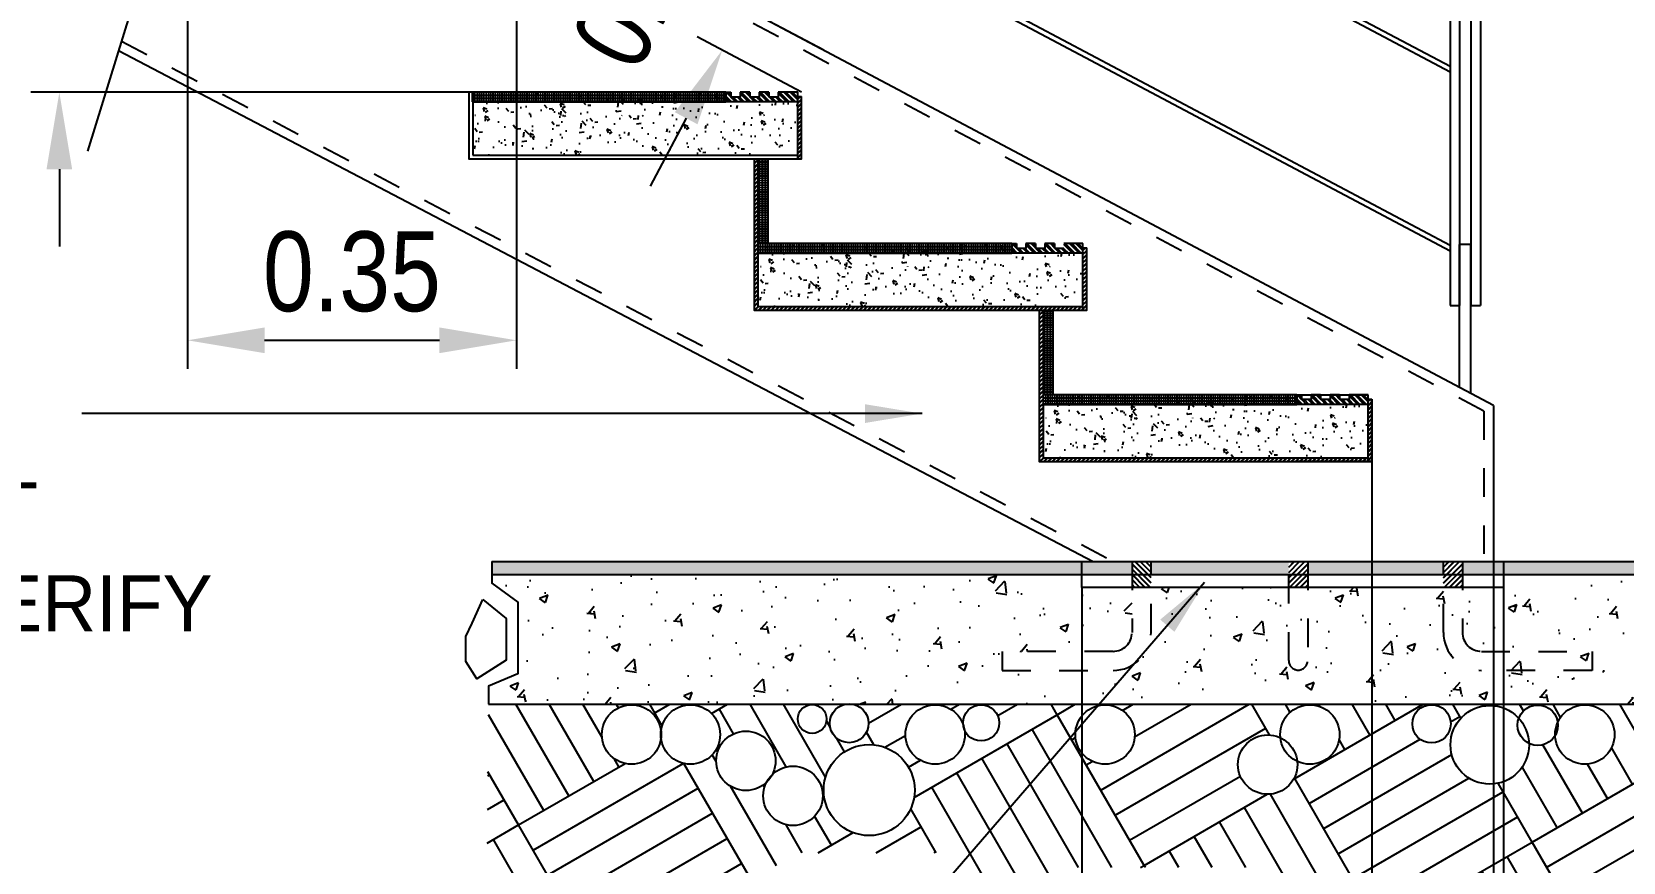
# Model space of a CAD drawing. Header units: millimetres. Extents: x 2148 to 2681, y 758 to 986.
# Drawn here: x 2586.38 to 2591.96, y 872.35 to 875.26 of the extents above; entities that cross this region are included whole.
import ezdxf

# ---------------------------------------------------------------- set-up
doc = ezdxf.new("R2010")
doc.units = ezdxf.units.MM
doc.linetypes.add('27-A-2008-DD$0$LVL 5$0$xa-fp_t1_l05-09$0$HIDDEN2', pattern=[0.1875, 0.125, -0.0625])
doc.linetypes.add('HIDDEN', pattern=[0.375, 0.25, -0.125])
for name, color, linetype in [('1', 2, 'Continuous'), ('4CO', 4, 'Continuous'), ('A-DETAILS', 1, 'Continuous'), ('A-Hatch', 253, 'Continuous'), ('A-Stairs', 1, 'Continuous'), ('A-Wall', 4, 'Continuous'), ('A_BEAM', 2, 'HIDDEN'), ('A_TILES', 8, 'Continuous')]:
    doc.layers.add(name, color=color, linetype=linetype)
doc.styles.add('ARIALNW', font='ARIALN.TTF')
doc.styles.add('MMTX$0$ESMX$0$X-OPTA1D', font='x-opta1d')
doc.dimstyles.new('DIM 100', dxfattribs={"dimtxt": 0.2, "dimasz": 0.2, "dimexe": 0.1, "dimexo": 0, "dimgap": 0.05, "dimtad": 1, "dimzin": 0, "dimdsep": 46, "dimtxsty": 'ARIALNW', "dimcen": 0.09, "dimclrd": 6, "dimclre": 6, "dimclrt": 13, "dimadec": 0, "dimazin": 0, "dimtfac": 1, "dimtofl": 0, "dimtmove": 2, "dimatfit": 3, "dimfxl": 1, "dimtolj": 1, "dimtzin": 0, "dimarcsym": 0})
doc.dimstyles.new('DIM 30', dxfattribs={"dimtxt": 0.32, "dimasz": 0.27, "dimexe": 0.1, "dimexo": 0, "dimgap": 0.08, "dimtad": 1, "dimlfac": 0.3, "dimrnd": 0.005, "dimzin": 1, "dimdsep": 46, "dimtxsty": 'ARIALNW', "dimcen": 0.09, "dimclrd": 6, "dimclre": 6, "dimclrt": 13, "dimadec": 0, "dimazin": 0, "dimtfac": 1, "dimtofl": 0, "dimtmove": 2, "dimatfit": 3, "dimfxl": 1, "dimtolj": 1, "dimtzin": 0, "dimarcsym": 0})
pattern_1 = [(130, (11245.44406, -2084.30246), (-0.1349516065, -0.01180673), [0.014111111, -0.155222222]), (185, (11245.44406, -2084.30246), (0.026105797, 0.141523439), [0.0112888889, -0.1241777777]), (79.549, (11245.43281, -2084.30344), (-0.1088462974, 0.129716065), [0.0119925926, -0.1319185184]), (133.8158, (11245.44406, -2084.26483), (-0.2007992893, -0.031142465), [0.0211666666, -0.232833333]), (83.3644, (11245.42733, -2084.26742), (-0.1758549883, 0.1832781894), [0.017988889, -0.1978777776]), (188.816, (11245.44406, -2084.26483), (-0.1758552634, 0.183277865), [0.0169333333, -0.1862666665]), (159, (11245.42525, -2084.27423), (-0.1123073183, -0.0757522359), [0.014111111, -0.155222222]), (214, (11245.42525, -2084.27423), (-0.0457792802, 0.1364355303), [0.0112888889, -0.1241777777]), (108.5486, (11245.41589, -2084.28055), (-0.1580862893, 0.0606835982), [0.0119925926, -0.1319185184]), (142.5, (11245.44406, -2084.302456), (-0.00228785426, 0.06263336207), [0, -0.1226725925, 0, -0.12605925913, 0, -0.124648148]), (172.5, (11245.44406, -2084.302456), (-0.04949604625, 0.0742078331), [0, -0.0718725925, 0, -0.11985037025, 0, -0.04750740736]), (212.5, (11245.486017, -2084.302456), (-0.1004374778, -0.00424351406), [0, -0.047037037, 0, -0.1467555554, 0, -0.19473333314]), (222.5, (11245.50483, -2084.30246), (-0.1097253194, 0.0188344378), [0, -0.0611481481, 0, -0.0974607406, 0, -0.13828888875])]
pattern_2 = [(45, (0.617959, 53.649626), (-0.007353910524, 0.007353910524), []), (45, (0.619292, 53.649626), (-0.007353910524, 0.007353910524), [])]
pattern_3 = [(45, (1.617959, 53.119323), (-0.007353910524, 0.007353910524), []), (45, (1.619292, 53.119323), (-0.007353910524, 0.007353910524), [])]

# ---------------------------------------------------------------- blocks, each defined once
blk = doc.blocks.new('*D2873')
at = {"layer": 'A-Wall', "color": 6, "lineweight": -2, "transparency": 16777216}
for p, q in [((2586.474, 875.8472), (2586.474, 876.1172)), ((2588.0599, 875.5772), (2586.374, 875.5772)), ((2588.0263, 875.0469), (2586.374, 875.0469)), ((2586.474, 874.7769), (2586.474, 874.5069))]:
    blk.add_line(p, q, dxfattribs=at)
at = {"layer": 'A-Wall', "color": 6, "transparency": 16777216}
for points in [[(2586.429, 875.8472), (2586.519, 875.8472), (2586.474, 875.5772)], [(2586.429, 874.7769), (2586.519, 874.7769), (2586.474, 875.0469)]]:
    blk.add_solid(points, dxfattribs=at)
at = {"layer": 'Defpoints', "color": 0, "transparency": 16777216}
for p in [(2588.0599, 875.5772, 0), (2586.474, 875.0469), (2588.0263, 875.0469, 0)]:
    blk.add_point(p, dxfattribs=at)
at = {"layer": 'A-Wall', "color": 13, "transparency": 16777216, "insert": (2586.1143, 875.312), "char_height": 0.27, "attachment_point": 5, "rotation": 90, "style": 'ARIALNW'}
blk.add_mtext('\\A1;VARIES', dxfattribs=at)
blk = doc.blocks.new('*D2874')
at = {"layer": 'A-Wall', "color": 6, "lineweight": -2, "transparency": 16777216}
for p, q in [((2586.9234, 875.5772), (2586.9234, 874.0776)), ((2588.0767, 875.5626), (2588.0767, 874.0776)), ((2587.1934, 874.1776), (2587.8067, 874.1776))]:
    blk.add_line(p, q, dxfattribs=at)
at = {"layer": 'A-Wall', "color": 6, "transparency": 16777216}
for points in [[(2587.1934, 874.2226), (2587.1934, 874.1326), (2586.9234, 874.1776)], [(2587.8067, 874.2226), (2587.8067, 874.1326), (2588.0767, 874.1776)]]:
    blk.add_solid(points, dxfattribs=at)
at = {"layer": 'Defpoints', "color": 0, "transparency": 16777216}
for p in [(2586.9234, 875.5772), (2588.0767, 875.5626, 0), (2588.0767, 874.1776)]:
    blk.add_point(p, dxfattribs=at)
at = {"layer": 'A-Wall', "color": 13, "transparency": 16777216, "insert": (2587.5, 874.4175), "char_height": 0.28, "attachment_point": 5, "style": 'ARIALNW'}
blk.add_mtext('\\A1;0.35', dxfattribs=at)
blk = doc.blocks.new('*D2875')
at = {"layer": 'A-Wall', "color": 6, "lineweight": -2, "transparency": 16777216}
for p, q in [((2591.0767, 873.9491), (2591.0767, 871.3018)), ((2591.5026, 873.9491), (2591.5026, 871.3018)), ((2590.8067, 871.4018), (2590.5367, 871.4018)), ((2591.7726, 871.4018), (2592.0426, 871.4018))]:
    blk.add_line(p, q, dxfattribs=at)
at = {"layer": 'A-Wall', "color": 6, "transparency": 16777216}
for points in [[(2590.8067, 871.4468), (2590.8067, 871.3568), (2591.0767, 871.4018)], [(2591.7726, 871.4468), (2591.7726, 871.3568), (2591.5026, 871.4018)]]:
    blk.add_solid(points, dxfattribs=at)
at = {"layer": 'Defpoints', "color": 0, "transparency": 16777216}
for p in [(2591.0767, 873.9491, 0), (2591.5026, 873.9491, 0), (2591.0767, 871.4018)]:
    blk.add_point(p, dxfattribs=at)
at = {"layer": 'A-Wall', "color": 13, "transparency": 16777216, "insert": (2591.2897, 871.7448), "char_height": 0.27, "attachment_point": 5, "style": 'ARIALNW'}
blk.add_mtext('\\A1;0.13', dxfattribs=at)
blk = doc.blocks.new('*D2876')
at = {"layer": 'A-Wall', "color": 6, "lineweight": -2, "transparency": 16777216}
for p, q in [((2590.0594, 873.3117), (2590.0594, 870.6503)), ((2591.5374, 873.3117), (2591.5374, 870.6503)), ((2591.2674, 870.7503), (2590.3294, 870.7503))]:
    blk.add_line(p, q, dxfattribs=at)
at = {"layer": 'A-Wall', "color": 6, "transparency": 16777216}
for points in [[(2590.3294, 870.7953), (2590.3294, 870.7053), (2590.0594, 870.7503)], [(2591.2674, 870.7953), (2591.2674, 870.7053), (2591.5374, 870.7503)]]:
    blk.add_solid(points, dxfattribs=at)
at = {"layer": 'Defpoints', "color": 0, "transparency": 16777216}
for p in [(2590.0594, 873.3117, 0), (2591.5374, 873.3117, 0), (2590.0594, 870.7503)]:
    blk.add_point(p, dxfattribs=at)
at = {"layer": 'A-Wall', "color": 13, "transparency": 16777216, "insert": (2590.7984, 870.9682), "char_height": 0.27, "attachment_point": 5, "style": 'ARIALNW'}
blk.add_mtext('\\A1;0.45', dxfattribs=at)
blk = doc.blocks.new('*D2877')
at = {"layer": 'A-Wall', "color": 6, "lineweight": -2, "transparency": 16777216}
for p, q in [((2589.003, 875.5802), (2589.1295, 875.8188)), ((2589.1548, 875.1941), (2588.7882, 875.3885)), ((2589.0767, 875.0469), (2588.7101, 875.2413)), ((2588.6719, 874.9559), (2588.5455, 874.7174))]:
    blk.add_line(p, q, dxfattribs=at)
at = {"layer": 'A-Wall', "color": 6, "transparency": 16777216}
for points in [[(2588.9633, 875.6013), (2589.0428, 875.5592), (2588.8765, 875.3417)], [(2588.6322, 874.977), (2588.7117, 874.9348), (2588.7984, 875.1945)]]:
    blk.add_solid(points, dxfattribs=at)
at = {"layer": 'Defpoints', "color": 0, "transparency": 16777216}
for p in [(2588.8765, 875.3417), (2589.1548, 875.1941, 0), (2589.0767, 875.0469, 0)]:
    blk.add_point(p, dxfattribs=at)
at = {"layer": 'A-Wall', "color": 13, "transparency": 16777216, "insert": (2588.5213, 875.4357), "char_height": 0.27, "attachment_point": 5, "rotation": 62.0629, "style": 'ARIALNW'}
blk.add_mtext('\\A1;0.05', dxfattribs=at)

msp = doc.modelspace()

# ---------------------------------------------------------------- hatches: boundary and pattern name
at = {"layer": 'A-Hatch'}
h = msp.add_hatch(dxfattribs=at)
h.set_pattern_fill('BRASS', color=256, scale=0.001667, style=0)
h.set_pattern_definition([(0, (-6074.781374, -2046.60866), (0, 0.010583333333), []), (0, (-6074.781374, -2046.603369), (0, 0.010583333333), [0.005291666667, -0.002645833333])])
h.paths.add_polyline_path([(2587.9215181, 875.0468859), (2587.9215181, 875.0135525), (2588.8115181, 875.0135525), (2588.8115181, 875.0468859)])
h = msp.add_hatch(dxfattribs=at)
h.set_pattern_fill('BRASS', color=256, scale=0.0017, angle=90, style=0)
h.set_pattern_definition([(90, (-0.382041, 54.179929), (-0.010795, 7e-19), []), (90, (-0.387439, 54.179929), (-0.010795, 7e-19), [0.0053975, -0.00269875])])
h.paths.add_polyline_path([(2588.9233822, 874.5165828), (2588.9580687, 874.5165828), (2588.9580687, 874.8135525), (2588.9233822, 874.8135525)])
h = msp.add_hatch(dxfattribs=at)
h.set_pattern_fill('BRASS', color=256, scale=0.001667, style=0)
h.set_pattern_definition([(0, (-6073.77951, -2047.138963), (0, 0.010583333333), []), (0, (-6073.77951, -2047.133672), (0, 0.010583333333), [0.005291666667, -0.002645833333])])
h.paths.add_polyline_path([(2588.9233822, 874.5165828), (2588.9233822, 874.4832495), (2589.8133822, 874.4832495), (2589.8133822, 874.5165828)])
h = msp.add_hatch(dxfattribs=at)
h.set_pattern_fill('BRASS', color=256, scale=0.0017, angle=90, style=0)
h.set_pattern_definition([(90, (0.617959, 53.649626), (-0.010795, 7e-19), []), (90, (0.612561, 53.649626), (-0.010795, 7e-19), [0.0053975, -0.00269875])])
h.paths.add_polyline_path([(2589.9233822, 873.9862798), (2589.9580687, 873.9862798), (2589.9580687, 874.2832495), (2589.9233822, 874.2832495)])
h = msp.add_hatch(dxfattribs=at)
h.set_pattern_fill('BRASS', color=256, scale=0.001667, style=0)
h.set_pattern_definition([(0, (-6072.77951, -2047.669266), (0, 0.010583333333), []), (0, (-6072.77951, -2047.663975), (0, 0.010583333333), [0.005291666667, -0.002645833333])])
h.paths.add_polyline_path([(2589.9233822, 873.9862798), (2589.9233822, 873.9529465), (2590.8133822, 873.9529465), (2590.8133822, 873.9862798)])
h = msp.add_hatch(dxfattribs=at)
h.set_pattern_fill('BRASS', color=256, scale=0.001667, style=0)
h.set_pattern_definition([(0, (-6.821327, -18.220308), (0, 0.010583333333), []), (0, (-6.821327, -18.215017), (0, 0.010583333333), [0.005291666667, -0.002645833333])])
h.paths.add_polyline_path([(2591.5437625, 873.4021563), (2591.5437625, 873.3571563), (2593.502943, 873.3571563), (2593.502943, 873.4021563)])
h.paths.add_polyline_path([(2591.3937618, 873.4021563), (2591.3937618, 873.3571563), (2591.5437625, 873.3571563), (2591.5437625, 873.4021563)])
h.paths.add_polyline_path([(2590.8512809, 873.4021563), (2590.8512809, 873.3571563), (2591.3270952, 873.3571563), (2591.3270952, 873.4021563)])
h.paths.add_polyline_path([(2590.3020454, 873.4021563), (2590.3020454, 873.3571563), (2590.7846142, 873.3571563), (2590.7846142, 873.4021563)])
h.paths.add_polyline_path([(2587.9900531, 873.4021563), (2587.9900531, 873.3571563), (2590.081407, 873.3571563), (2590.081407, 873.4021563)])
h.paths.add_polyline_path([(2590.081407, 873.4021563), (2590.081407, 873.3571563), (2590.2353787, 873.3571563), (2590.2353787, 873.4021563)])
h = msp.add_hatch(dxfattribs=at)
h.set_pattern_fill('JIS_LC_8', color=256, scale=0.001667, style=0)
h.set_pattern_definition([(135, (11255.625162, -2047.138963), (0.009192388155, 0.009192388155), []), (135, (11255.624495, -2047.138963), (0.009192388155, 0.009192388155), [])])
h.paths.add_polyline_path([(2590.2353787, 873.4021563), (2590.3020454, 873.4021563), (2590.3020454, 873.3116547), (2590.2353787, 873.3116547)])
h = msp.add_hatch(dxfattribs=at)
h.set_pattern_fill('JIS_LC_8', color=256, scale=0.001667, style=0)
h.set_pattern_definition([(45, (-6074.538502, -2047.138963), (-0.009192388155, 0.009192388155), []), (45, (-6074.537836, -2047.138963), (-0.009192388155, 0.009192388155), [])])
h.paths.add_polyline_path([(2590.8512809, 873.4021563), (2590.7846142, 873.4021563), (2590.7846142, 873.3116547), (2590.8512809, 873.3116547)])
h = msp.add_hatch(dxfattribs=at)
h.set_pattern_fill('JIS_LC_8', color=256, scale=0.001667, style=0)
h.set_pattern_definition([(45, (-6073.996021, -2047.138963), (-0.009192388155, 0.009192388155), []), (45, (-6073.995355, -2047.138963), (-0.009192388155, 0.009192388155), [])])
h.paths.add_polyline_path([(2591.3937618, 873.4021563), (2591.3270952, 873.4021563), (2591.3270952, 873.3116547), (2591.3937618, 873.3116547)])
h = msp.add_hatch(dxfattribs=at)
h.set_pattern_fill('AR-PARQ1', color=256, scale=0.002, angle=30, style=0)
h.set_pattern_definition([(120, (-6.8213, -18.2203), (-0.83272909, 0.22312909), [0.6096, -0.6096]), (120, (-6.73334, -18.1695), (-0.83272909, 0.22312909), [0.6096, -0.6096]), (120, (-6.64535, -18.1187), (-0.83272909, 0.22312909), [0.6096, -0.6096]), (120, (-6.55736, -18.0679), (-0.83272909, 0.22312909), [0.6096, -0.6096]), (120, (-6.4694, -18.0171), (-0.83272909, 0.22312909), [0.6096, -0.6096]), (120, (-6.3814, -17.9663), (-0.83272909, 0.22312909), [0.6096, -0.6096]), (120, (-6.2934, -17.9155), (-0.83272909, 0.22312909), [0.6096, -0.6096]), (30, (-7.1261, -17.6924), (0.83272909, -0.22312909), [0.6096, -0.6096]), (30, (-7.1769, -17.6044), (0.83272909, -0.22312909), [0.6096, -0.6096]), (30, (-7.2277, -17.5164), (0.83272909, -0.22312909), [0.6096, -0.6096]), (30, (-7.2785, -17.4284), (0.83272909, -0.22312909), [0.6096, -0.6096]), (30, (-7.3293, -17.3404), (0.83272909, -0.22312909), [0.6096, -0.6096]), (30, (-7.3801, -17.25244), (0.83272909, -0.22312909), [0.6096, -0.6096]), (30, (-7.4309, -17.16445), (0.83272909, -0.22312909), [0.6096, -0.6096])])
edge = h.paths.add_edge_path()
edge.add_arc((2591.658128, 872.8286467), 0.0708405, 329.4975352, 368.1784709)
edge.add_arc((2591.8232169, 872.796072), 0.1041072, -178.1382635, 155.8142696, ccw=False)
edge = h.paths.add_edge_path()
edge.add_arc((2591.658128, 872.8286467), 0.0708405, 244.3103211, 329.4975352)
edge.add_arc((2591.8232169, 872.796072), 0.1041072, 155.8142696, 181.8617365, ccw=False)
edge.add_arc((2591.658128, 872.8286467), 0.0708405, 8.1784709, 160.072664)
edge.add_arc((2591.4897483, 872.7599614), 0.1377558, 2.0163906, 42.3665946, ccw=False)
edge = h.paths.add_edge_path()
edge.add_arc((2591.658128, 872.8286467), 0.0708405, 160.072664, 244.3103211)
edge.add_arc((2591.4897483, 872.7599614), 0.1377558, -317.6334054, 2.0163906, ccw=False)
edge = h.paths.add_edge_path()
edge.add_arc((2591.2855639, 872.8335031), 0.0671283, 0, 360)
edge = h.paths.add_edge_path()
edge.add_arc((2590.7110039, 872.6906762), 0.1041072, 64.6955725, 366.2189568)
edge.add_arc((2590.8589967, 872.796072), 0.1041072, 186.2189568, 244.6955725, ccw=False)
edge = h.paths.add_edge_path()
edge.add_arc((2590.1407964, 872.796072), 0.1041072, 0, 360)
edge = h.paths.add_edge_path()
edge.add_arc((2589.7061236, 872.83681), 0.0634552, 203.8906799, 544.5027916)
edge.add_arc((2589.5450901, 872.796072), 0.1041072, 8.3058793, 20.0875923, ccw=False)
edge = h.paths.add_edge_path()
edge.add_arc((2589.5450901, 872.796072), 0.1041072, 20.0875923, 368.3058793)
edge.add_arc((2589.7061236, 872.83681), 0.0634552, 184.5027916, 203.8906799, ccw=False)
edge = h.paths.add_edge_path()
edge.add_arc((2589.1137381, 872.8505496), 0.0505168, 0, 360)
edge = h.paths.add_edge_path()
edge.add_arc((2589.3137047, 872.601467), 0.1595911, 0, 360)
edge = h.paths.add_edge_path()
edge.add_arc((2588.8813998, 872.7037869), 0.1041072, 314.6578337, 332.1347426)
edge.add_arc((2589.0466096, 872.5810747), 0.1041072, -207.8652574, 134.6578337, ccw=False)
edge = h.paths.add_edge_path()
edge.add_arc((2588.8813998, 872.7037869), 0.1041072, 332.1347426, 674.6578337)
edge.add_arc((2589.0466096, 872.5810747), 0.1041072, 134.6578337, 152.1347426, ccw=False)
edge = h.paths.add_edge_path()
edge.add_arc((2588.480427, 872.796072), 0.1041072, 352.7763183, 367.2236817)
edge.add_arc((2588.6869886, 872.796072), 0.1041072, -172.7763183, 172.7763183, ccw=False)
edge = h.paths.add_edge_path()
edge.add_arc((2588.480427, 872.796072), 0.1041072, 7.2236817, 352.7763183)
edge.add_arc((2588.6869886, 872.796072), 0.1041072, 172.7763183, 187.2236817, ccw=False)
edge = h.paths.add_edge_path()
edge.add_arc((2592.312676, 872.6882867), 0.1041072, 0, 360)
edge = h.paths.add_edge_path()
edge.add_arc((2592.1826264, 872.8226308), 0.0782144, 0, 360)
edge = h.paths.add_edge_path()
edge.add_arc((2592.7232785, 872.7624136), 0.1329537, 162.4752847, 180.9229343)
edge.add_arc((2592.4925838, 872.796072), 0.1041072, 3.5114053, 339.8868138, ccw=False)
edge = h.paths.add_edge_path()
edge.add_arc((2592.4925838, 872.796072), 0.1041072, 339.8868138, 363.5114053)
edge.add_arc((2592.7232785, 872.7624136), 0.1329537, -179.0770657, 162.4752847, ccw=False)
edge = h.paths.add_edge_path()
edge.add_arc((2593.113065, 872.830689), 0.0714673, 209.3137539, 214.9161959)
edge.add_arc((2592.9644784, 872.7374266), 0.1041072, -325.9624532, 30.192403, ccw=False)
edge = h.paths.add_edge_path()
edge.add_arc((2592.9644784, 872.7374266), 0.1041072, 30.192403, 34.0375468)
edge.add_arc((2593.113065, 872.830689), 0.0714673, 90, 209.3137539, ccw=False)
edge.add_arc((2593.113065, 872.830689), 0.0714673, -145.0838041, 90, ccw=False)
edge = h.paths.add_edge_path()
edge.add_arc((2593.2611706, 872.7825288), 0.0805161, 0, 360)
edge = h.paths.add_edge_path()
edge.add_arc((2590.8589967, 872.796072), 0.1041072, 244.6955725, 546.2189568)
edge.add_arc((2590.7110039, 872.6906762), 0.1041072, 6.2189568, 64.6955725, ccw=False)
edge = h.paths.add_edge_path()
edge.add_line((2592.9523086, 872.2805359), (2593.1664459, 872.0609797))
edge.add_line((2593.1664459, 872.0609797), (2593.5138725, 872.2466062))
edge.add_line((2593.5138725, 872.2466062), (2593.5138725, 872.9021563))
edge.add_line((2593.5138725, 872.9021563), (2589.255769, 872.9021563))
edge.add_arc((2589.2434596, 872.8352933), 0.0679866, -259.5687058, 79.5687058, ccw=False)
edge.add_line((2589.2311502, 872.9021563), (2587.9791237, 872.9021563))
edge.add_line((2587.9791237, 872.9021563), (2587.9730882, 872.2466062))
edge.add_line((2587.9730882, 872.2466062), (2587.1866202, 871.8264042))
edge.add_line((2587.1866202, 871.8264042), (2587.8236544, 871.6624278))
edge.add_line((2587.8236544, 871.6624278), (2588.6841275, 871.7776738))
edge.add_line((2588.6841275, 871.7776738), (2588.6841275, 872.0131825))
edge.add_line((2588.6841275, 872.0131825), (2589.0324981, 872.3818048))
edge.add_line((2589.0324981, 872.3818048), (2589.6370232, 872.3818048))
edge.add_line((2589.6370232, 872.3818048), (2589.8726856, 872.1155776))
edge.add_line((2589.8726856, 872.1155776), (2590.027214, 872.0834051))
edge.add_line((2590.027214, 872.0834051), (2590.027214, 872.3299199))
edge.add_line((2590.027214, 872.3299199), (2590.7358885, 872.3299199))
edge.add_line((2590.7358885, 872.3299199), (2590.7358885, 871.9966389))
edge.add_line((2590.7358885, 871.9966389), (2590.4439639, 871.9966389))
edge.add_line((2590.4439639, 871.9966389), (2590.6104112, 871.961985))
edge.add_line((2590.6104112, 871.961985), (2590.8870585, 871.961985))
edge.add_line((2590.8870585, 871.961985), (2591.1676733, 871.821769))
edge.add_line((2591.1676733, 871.821769), (2591.5004878, 871.9775408))
edge.add_line((2591.5004878, 871.9775408), (2591.9727608, 871.9775408))
edge.add_line((2591.9727608, 871.9775408), (2592.2876187, 872.0416344))
edge.add_line((2592.2876187, 872.0416344), (2592.5908063, 872.1931319))
edge.add_line((2592.5908063, 872.1931319), (2592.9523086, 872.2805359))
at = {"layer": 'A-Stairs'}
h = msp.add_hatch(dxfattribs=at)
h.set_pattern_fill('AR-CONC', color=256, scale=0.000740741, style=0)
h.set_pattern_definition([(130, (11243.4422, -2083.24185), (-0.1349516065, -0.01180673), [0.014111111, -0.155222222]), (185, (11243.4422, -2083.24185), (0.026105797, 0.141523439), [0.0112888889, -0.1241777777]), (79.549, (11243.43095, -2083.24283), (-0.1088462974, 0.129716065), [0.0119925926, -0.1319185184]), (133.8158, (11243.4422, -2083.20422), (-0.2007992893, -0.031142465), [0.0211666666, -0.232833333]), (83.3644, (11243.42546, -2083.20682), (-0.1758549883, 0.1832781894), [0.017988889, -0.1978777776]), (188.816, (11243.4422, -2083.20422), (-0.1758552634, 0.183277865), [0.0169333333, -0.1862666665]), (159, (11243.42338, -2083.21363), (-0.1123073183, -0.0757522359), [0.014111111, -0.155222222]), (214, (11243.42338, -2083.21363), (-0.0457792802, 0.1364355303), [0.0112888889, -0.1241777777]), (108.5486, (11243.41402, -2083.21994), (-0.1580862893, 0.0606835982), [0.0119925926, -0.1319185184]), (142.5, (11243.442196, -2083.24185), (-0.00228785426, 0.06263336207), [0, -0.1226725925, 0, -0.12605925913, 0, -0.124648148]), (172.5, (11243.442196, -2083.24185), (-0.04949604625, 0.0742078331), [0, -0.0718725925, 0, -0.11985037025, 0, -0.04750740736]), (212.5, (11243.484153, -2083.24185), (-0.1004374778, -0.00424351406), [0, -0.047037037, 0, -0.1467555554, 0, -0.19473333314]), (222.5, (11243.50297, -2083.24185), (-0.1097253194, 0.0188344378), [0, -0.0611481481, 0, -0.0974607406, 0, -0.13828888875])])
h.paths.add_polyline_path([(2587.9215181, 874.9653594), (2587.9215181, 875.0468859), (2588.8115181, 875.0468859), (2588.8115181, 875.0135525), (2589.0615181, 875.0135525), (2589.0615181, 874.9653594)])
h = msp.add_hatch(dxfattribs=at)
h.set_pattern_fill('ANSI32', color=256, scale=0.001667, style=0)
h.set_pattern_definition([(135, (11243.442196, -2083.24185), (0.01122532015, 0.01122532015), []), (135, (11243.434713, -2083.24185), (0.01122532015, 0.01122532015), [])])
h.paths.add_polyline_path([(2588.8115181, 875.0468859), (2588.8281848, 875.0468859), (2588.8281848, 875.0302192), (2588.8615181, 875.0302192), (2588.8615181, 875.0468859), (2588.8948515, 875.0468859), (2588.8948515, 875.0302192), (2588.9281848, 875.0302192), (2588.9281848, 875.0468859), (2588.9615181, 875.0468859), (2588.9615181, 875.0302192), (2588.9948515, 875.0302192), (2588.9948515, 875.0468859), (2589.0615181, 875.0468859), (2589.0615181, 875.0135525), (2588.8115181, 875.0135525)])
h = msp.add_hatch(dxfattribs=at)
h.set_pattern_fill('JIS_LC_8A', color=256, scale=0.001333, style=0)
h.set_pattern_definition([(45, (-0.382041, 54.179929), (-0.007353910524, 0.007353910524), []), (45, (-0.380708, 54.179929), (-0.007353910524, 0.007353910524), [])])
h.paths.add_polyline_path([(2589.0767155, 875.0322831), (2589.0633822, 875.0322831), (2589.0633822, 874.8135525), (2589.0767155, 874.8135525)])
h = msp.add_hatch(dxfattribs=at)
h.set_pattern_fill('AR-CONC', color=256, scale=0.000740741, style=0)
h.set_pattern_definition([(130, (11244.4422, -2083.77215), (-0.1349516065, -0.01180673), [0.014111111, -0.155222222]), (185, (11244.4422, -2083.77215), (0.026105797, 0.141523439), [0.0112888889, -0.1241777777]), (79.549, (11244.43095, -2083.77314), (-0.1088462974, 0.129716065), [0.0119925926, -0.1319185184]), (133.8158, (11244.4422, -2083.73452), (-0.2007992893, -0.031142465), [0.0211666666, -0.232833333]), (83.3644, (11244.42546, -2083.73712), (-0.1758549883, 0.1832781894), [0.017988889, -0.1978777776]), (188.816, (11244.4422, -2083.73452), (-0.1758552634, 0.183277865), [0.0169333333, -0.1862666665]), (159, (11244.42338, -2083.74393), (-0.1123073183, -0.0757522359), [0.014111111, -0.155222222]), (214, (11244.42338, -2083.74393), (-0.0457792802, 0.1364355303), [0.0112888889, -0.1241777777]), (108.5486, (11244.41402, -2083.75024), (-0.1580862893, 0.0606835982), [0.0119925926, -0.1319185184]), (142.5, (11244.442196, -2083.772153), (-0.00228785426, 0.06263336207), [0, -0.1226725925, 0, -0.12605925913, 0, -0.124648148]), (172.5, (11244.442196, -2083.77215), (-0.04949604625, 0.0742078331), [0, -0.0718725925, 0, -0.11985037025, 0, -0.04750740736]), (212.5, (11244.484153, -2083.772153), (-0.1004374778, -0.00424351406), [0, -0.047037037, 0, -0.1467555554, 0, -0.19473333314]), (222.5, (11244.50297, -2083.77215), (-0.1097253194, 0.0188344378), [0, -0.0611481481, 0, -0.0974607406, 0, -0.13828888875])])
h.paths.add_polyline_path([(2587.9215181, 874.9653594), (2589.0615181, 874.9653594), (2589.0615181, 874.8268859), (2587.9215181, 874.8268859)])
h = msp.add_hatch(dxfattribs=at)
h.set_pattern_fill('JIS_LC_8A', color=256, scale=0.001333, style=0)
h.set_pattern_definition(pattern_2)
h.paths.add_polyline_path([(2588.9233822, 874.2965828), (2588.9233822, 874.8135525), (2588.9100488, 874.8135525), (2588.9100488, 874.2832495), (2590.0633822, 874.2832495), (2590.0633822, 874.2965828)])
h = msp.add_hatch(dxfattribs=at)
h.set_pattern_fill('AR-CONC', color=256, scale=0.000740741, style=0)
h.set_pattern_definition([(130, (11244.44406, -2083.77215), (-0.1349516065, -0.01180673), [0.014111111, -0.155222222]), (185, (11244.44406, -2083.77215), (0.026105797, 0.141523439), [0.0112888889, -0.1241777777]), (79.549, (11244.43281, -2083.77314), (-0.1088462974, 0.129716065), [0.0119925926, -0.1319185184]), (133.8158, (11244.44406, -2083.73452), (-0.2007992893, -0.031142465), [0.0211666666, -0.232833333]), (83.3644, (11244.42733, -2083.73712), (-0.1758549883, 0.1832781894), [0.017988889, -0.1978777776]), (188.816, (11244.44406, -2083.73452), (-0.1758552634, 0.183277865), [0.0169333333, -0.1862666665]), (159, (11244.42525, -2083.74393), (-0.1123073183, -0.0757522359), [0.014111111, -0.155222222]), (214, (11244.42525, -2083.74393), (-0.0457792802, 0.1364355303), [0.0112888889, -0.1241777777]), (108.5486, (11244.41589, -2083.75024), (-0.1580862893, 0.0606835982), [0.0119925926, -0.1319185184]), (142.5, (11244.44406, -2083.772153), (-0.00228785426, 0.06263336207), [0, -0.1226725925, 0, -0.12605925913, 0, -0.124648148]), (172.5, (11244.44406, -2083.77215), (-0.04949604625, 0.0742078331), [0, -0.0718725925, 0, -0.11985037025, 0, -0.04750740736]), (212.5, (11244.486017, -2083.772153), (-0.1004374778, -0.00424351406), [0, -0.047037037, 0, -0.1467555554, 0, -0.19473333314]), (222.5, (11244.50483, -2083.77215), (-0.1097253194, 0.0188344378), [0, -0.0611481481, 0, -0.0974607406, 0, -0.13828888875])])
h.paths.add_polyline_path([(2588.9233822, 874.4350564), (2588.9233822, 874.5165828), (2589.8133822, 874.5165828), (2589.8133822, 874.4832495), (2590.0633822, 874.4832495), (2590.0633822, 874.4350564)])
h = msp.add_hatch(dxfattribs=at)
h.set_pattern_fill('ANSI32', color=256, scale=0.001667, style=0)
h.set_pattern_definition([(135, (11244.44406, -2083.772153), (0.01122532015, 0.01122532015), []), (135, (11244.436577, -2083.772153), (0.01122532015, 0.01122532015), [])])
h.paths.add_polyline_path([(2589.8133822, 874.5165828), (2589.8300488, 874.5165828), (2589.8300488, 874.4999162), (2589.8633822, 874.4999162), (2589.8633822, 874.5165828), (2589.8967155, 874.5165828), (2589.8967155, 874.4999162), (2589.9300488, 874.4999162), (2589.9300488, 874.5165828), (2589.9633822, 874.5165828), (2589.9633822, 874.4999162), (2589.9967155, 874.4999162), (2589.9967155, 874.5165828), (2590.0633822, 874.5165828), (2590.0633822, 874.4832495), (2589.8133822, 874.4832495)])
h = msp.add_hatch(dxfattribs=at)
h.set_pattern_fill('JIS_LC_8A', color=256, scale=0.001333, style=0)
h.set_pattern_definition(pattern_2)
h.paths.add_polyline_path([(2590.0767155, 874.5019801), (2590.0633822, 874.5019801), (2590.0633822, 874.2832495), (2590.0767155, 874.2832495)])
h = msp.add_hatch(dxfattribs=at)
h.set_pattern_fill('AR-CONC', color=256, scale=0.000740741, style=0)
h.set_pattern_definition(pattern_1)
h.paths.add_polyline_path([(2588.9233822, 874.4350564), (2590.0633822, 874.4350564), (2590.0633822, 874.2965828), (2588.9233822, 874.2965828)])
h = msp.add_hatch(dxfattribs=at)
h.set_pattern_fill('JIS_LC_8A', color=256, scale=0.001333, style=0)
h.set_pattern_definition(pattern_3)
h.paths.add_polyline_path([(2589.9233822, 873.7662798), (2589.9233822, 874.2832495), (2589.9100488, 874.2832495), (2589.9100488, 873.7529465), (2591.0633822, 873.7529465), (2591.0633822, 873.7662798)])
h = msp.add_hatch(dxfattribs=at)
h.set_pattern_fill('AR-CONC', color=256, scale=0.000740741, style=0)
h.set_pattern_definition(pattern_1)
h.paths.add_polyline_path([(2589.9233822, 873.9047533), (2589.9233822, 873.9862798), (2590.8133822, 873.9862798), (2590.8133822, 873.9529465), (2591.0633822, 873.9529465), (2591.0633822, 873.9047533)])
h = msp.add_hatch(dxfattribs=at)
h.set_pattern_fill('ANSI32', color=256, scale=0.001667, style=0)
h.set_pattern_definition([(135, (11245.44406, -2084.302456), (0.01122532015, 0.01122532015), []), (135, (11245.436577, -2084.302456), (0.01122532015, 0.01122532015), [])])
h.paths.add_polyline_path([(2590.8133822, 873.9862798), (2590.8300488, 873.9862798), (2590.8300488, 873.9696131), (2590.8633822, 873.9696131), (2590.8633822, 873.9862798), (2590.8967155, 873.9862798), (2590.8967155, 873.9696131), (2590.9300488, 873.9696131), (2590.9300488, 873.9862798), (2590.9633822, 873.9862798), (2590.9633822, 873.9696131), (2590.9967155, 873.9696131), (2590.9967155, 873.9862798), (2591.0633822, 873.9862798), (2591.0633822, 873.9529465), (2590.8133822, 873.9529465)])
h = msp.add_hatch(dxfattribs=at)
h.set_pattern_fill('JIS_LC_8A', color=256, scale=0.001333, style=0)
h.set_pattern_definition(pattern_3)
h.paths.add_polyline_path([(2591.0767155, 873.9716771), (2591.0633822, 873.9716771), (2591.0633822, 873.7529465), (2591.0767155, 873.7529465)])
h = msp.add_hatch(dxfattribs=at)
h.set_pattern_fill('AR-CONC', color=256, scale=0.000740741, style=0)
h.set_pattern_definition([(130, (11246.44592, -2084.83276), (-0.1349516065, -0.01180673), [0.014111111, -0.155222222]), (185, (11246.44592, -2084.83276), (0.026105797, 0.141523439), [0.0112888889, -0.1241777777]), (79.549, (11246.43468, -2084.83374), (-0.1088462974, 0.129716065), [0.0119925926, -0.1319185184]), (133.8158, (11246.44592, -2084.79513), (-0.2007992893, -0.031142465), [0.0211666666, -0.232833333]), (83.3644, (11246.4292, -2084.79772), (-0.1758549883, 0.1832781894), [0.017988889, -0.1978777776]), (188.816, (11246.44592, -2084.79513), (-0.1758552634, 0.183277865), [0.0169333333, -0.1862666665]), (159, (11246.42711, -2084.80454), (-0.1123073183, -0.0757522359), [0.014111111, -0.155222222]), (214, (11246.42711, -2084.80454), (-0.0457792802, 0.1364355303), [0.0112888889, -0.1241777777]), (108.5486, (11246.41775, -2084.81085), (-0.1580862893, 0.0606835982), [0.0119925926, -0.1319185184]), (142.5, (11246.445924, -2084.83276), (-0.00228785426, 0.06263336207), [0, -0.1226725925, 0, -0.12605925913, 0, -0.124648148]), (172.5, (11246.445924, -2084.83276), (-0.04949604625, 0.0742078331), [0, -0.0718725925, 0, -0.11985037025, 0, -0.04750740736]), (212.5, (11246.48788, -2084.83276), (-0.1004374778, -0.00424351406), [0, -0.047037037, 0, -0.1467555554, 0, -0.19473333314]), (222.5, (11246.5067, -2084.83276), (-0.1097253194, 0.0188344378), [0, -0.0611481481, 0, -0.0974607406, 0, -0.13828888875])])
h.paths.add_polyline_path([(2589.9252462, 873.9047533), (2591.0652462, 873.9047533), (2591.0652462, 873.7662798), (2589.9252462, 873.7662798)])
h = msp.add_hatch(dxfattribs=at)
h.set_pattern_fill('AR-CONC', color=256, scale=0.001667, style=0)
h.set_pattern_definition([(50, (-0.80014, -25.9072), (0.303641115, -0.026565143), [0.03175, -0.34925]), (355, (-0.80014, -25.9072), (-0.058738043, 0.318427738), [0.0254, -0.2794]), (100.451, (-0.77484, -25.9094), (0.24490417, 0.291861146), [0.026983333, -0.296816667]), (46.1842, (-0.80014, -25.82252), (0.4517984, -0.070070547), [0.047625, -0.523875]), (96.6356, (-0.7625, -25.82836), (0.395673724, 0.41237593), [0.040475, -0.445225]), (351.184, (-0.80014, -25.8225), (0.39567434, 0.4123752), [0.0381, -0.4191]), (21, (-0.7578, -25.8437), (0.252691466, -0.17044253), [0.03175, -0.34925]), (326, (-0.7578, -25.8437), (0.10300338, 0.306979944), [0.0254, -0.2794]), (71.4514, (-0.73675, -25.8579), (0.35569415, 0.136538096), [0.026983333, -0.296816667]), (37.5, (-0.80014, -25.90719), (0.005147672, 0.140925065), [0, -0.276013333, 0, -0.283633333, 0, -0.280458333]), (7.5, (-0.80014, -25.90719), (0.111366104, 0.166967625), [0, -0.161713333, 0, -0.269663333, 0, -0.106891667]), (327.5, (-0.89455, -25.90719), (0.2259843253, -0.0095479067), [0, -0.105833333, 0, -0.3302, 0, -0.43815]), (317.5, (-0.93688, -25.90719), (0.246881969, 0.042377485), [0, -0.137583333, 0, -0.219286667, 0, -0.31115])])
h.paths.add_polyline_path([(2593.5138725, 872.9021563), (2593.5138725, 872.9654155), (2593.4118282, 873.0091184), (2593.4118282, 873.2604115), (2593.502943, 873.3259686), (2593.502943, 873.3571563), (2591.5373926, 873.3571563), (2591.5373926, 873.3116547), (2591.3937618, 873.3116547), (2591.3937618, 873.1541522, 0.414213562), (2591.4604285, 873.0874856, -0.414213562), (2591.3937618, 873.1541522), (2591.3937618, 873.3116547), (2591.3270952, 873.3116547), (2591.3270952, 873.1541522, 0.414213562), (2591.4604285, 873.0208189, -0.414213562), (2591.3270952, 873.1541522), (2591.3270952, 873.3116547), (2590.3020454, 873.3116547), (2590.3020454, 873.1541522, -0.414213562), (2590.168712, 873.0208189), (2589.7803146, 873.0208189), (2589.7803146, 873.0874856), (2590.168712, 873.0874856, 0.414213562), (2590.2353787, 873.1541522), (2590.2353787, 873.3116547), (2590.0593868, 873.3116547), (2590.0593868, 873.3571563), (2587.9900531, 873.3571563), (2587.9900531, 873.3259686), (2588.0811679, 873.2604115), (2588.0811679, 873.0091184), (2587.9791237, 872.9654155), (2587.9791237, 872.9021563), (2589.2311502, 872.9021563, -0.091282491), (2589.255769, 872.9021563)])

# ---------------------------------------------------------------- linework, layer by layer
at = {"ltscale": 0.5}
for p, q in [((2591.350563, 875.1367649, 0), (2587.4590937, 877.2004229, 0)), ((2591.350563, 875.1178997, 0), (2587.4590937, 877.1815577, 0)), ((2591.350563, 874.5098313, 0), (2587.4590937, 876.5734892, 0)), ((2591.350563, 874.490313, 0), (2587.4590937, 876.553971, 0)), ((2591.350563, 876.5123921, -0.0000001), (2591.350563, 874.299395, -0.0000001)), ((2591.3838963, 876.4823921, -0.0000001), (2591.3838963, 874.299395, -0.0000001)), ((2591.4238963, 876.4823921, -0.0000001), (2591.4238963, 874.299395, -0.0000001)), ((2591.4572296, 876.5123921, -0.0000001), (2591.4572296, 874.299395, -0.0000001)), ((2591.4572296, 876.5123921, -0.0000001), (2591.4572296, 874.299395, -0.0000001)), ((2591.350563, 874.299395, -0.0000001), (2591.3838963, 874.299395, -0.0000001)), ((2591.4238963, 874.299395, -0.0000001), (2591.4572296, 874.299395, -0.0000001))]:
    msp.add_line(p, q, dxfattribs=at)
at = {"ltscale": 0.05}
for p, q in [((2587.9233822, 875.0468859), (2587.9233822, 874.8268859)), ((2587.9233822, 875.0468859), (2587.9233822, 874.8268859)), ((2588.8115181, 875.0468859, 0), (2588.8115181, 875.0135525, 0)), ((2588.8115181, 875.0468859, 0), (2588.8281848, 875.0468859, 0)), ((2589.0615181, 875.0135525, 0), (2588.8115181, 875.0135525, 0)), ((2588.8281848, 875.0468859, 0), (2588.8281848, 875.0302192, 0)), ((2588.8615181, 875.0302192, 0), (2588.8281848, 875.0302192, 0)), ((2588.8948515, 875.0468859, 0), (2588.8615181, 875.0468859, 0)), ((2588.8615181, 875.0468859, 0), (2588.8615181, 875.0302192, 0)), ((2588.8948515, 875.0468859, 0), (2588.8948515, 875.0302192, 0)), ((2588.9281848, 875.0302192, 0), (2588.8948515, 875.0302192, 0)), ((2588.9615181, 875.0468859, 0), (2588.9281848, 875.0468859, 0)), ((2588.9281848, 875.0468859, 0), (2588.9281848, 875.0302192, 0)), ((2588.9615181, 875.0468859, 0), (2588.9615181, 875.0302192, 0)), ((2588.9948515, 875.0302192, 0), (2588.9615181, 875.0302192, 0)), ((2589.0633822, 875.0468859, 0), (2588.9948515, 875.0468859, 0)), ((2588.9948515, 875.0468859, 0), (2588.9948515, 875.0302192, 0)), ((2589.0633822, 875.0468859, 0), (2588.9967155, 875.0468859, 0)), ((2589.0633822, 874.8135525), (2589.0633822, 875.0468859)), ((2589.0633822, 875.0322831), (2589.0767155, 875.0322831)), ((2587.9233822, 874.8268859), (2589.0633822, 874.8268859)), ((2588.9233822, 874.8135525, 0), (2588.9233822, 874.2965828, 0)), ((2588.9233822, 874.5165828, 0), (2588.9233822, 874.2965828, 0)), ((2589.8133822, 874.5165828, 0), (2589.8133822, 874.4832495, 0)), ((2589.8133822, 874.5165828, 0), (2589.8300488, 874.5165828, 0)), ((2589.8300488, 874.5165828, 0), (2589.8300488, 874.4999162, 0)), ((2589.8967155, 874.5165828, 0), (2589.8633822, 874.5165828, 0)), ((2589.8633822, 874.5165828, 0), (2589.8633822, 874.4999162, 0)), ((2589.8967155, 874.5165828, 0), (2589.8967155, 874.4999162, 0)), ((2589.9633822, 874.5165828, 0), (2589.9300488, 874.5165828, 0)), ((2589.9300488, 874.5165828, 0), (2589.9300488, 874.4999162, 0)), ((2589.9633822, 874.5165828, 0), (2589.9633822, 874.4999162, 0)), ((2590.0633822, 874.5165828, 0), (2589.9967155, 874.5165828, 0)), ((2590.0633822, 874.2832495, 0), (2590.0633822, 874.5165828, 0)), ((2590.0633822, 874.4832495, 0), (2589.8133822, 874.4832495, 0)), ((2589.8633822, 874.4999162, 0), (2589.8300488, 874.4999162, 0)), ((2589.9300488, 874.4999162, 0), (2589.8967155, 874.4999162, 0)), ((2589.9967155, 874.4999162, 0), (2589.9633822, 874.4999162, 0)), ((2590.0633822, 874.5019801, 0), (2590.0767155, 874.5019801, 0)), ((2588.9233822, 874.2965828, 0), (2590.0633822, 874.2965828, 0)), ((2589.9233822, 874.2832495), (2589.9233822, 873.7662798)), ((2589.9233822, 873.9862798), (2589.9233822, 873.7662798)), ((2590.8133822, 873.9862798, -0.0000001), (2590.8300488, 873.9862798, -0.0000001)), ((2590.8133822, 873.9862798), (2590.8133822, 873.9529465)), ((2590.8133822, 873.9862798), (2590.8300488, 873.9862798)), ((2591.0633822, 873.9529465), (2590.8133822, 873.9529465)), ((2590.8300488, 873.9862798), (2590.8300488, 873.9696131)), ((2590.8633822, 873.9696131), (2590.8300488, 873.9696131)), ((2590.8967155, 873.9862798, -0.0000001), (2590.8633822, 873.9862798, -0.0000001)), ((2590.8967155, 873.9862798), (2590.8633822, 873.9862798)), ((2590.8633822, 873.9862798), (2590.8633822, 873.9696131)), ((2590.8967155, 873.9862798), (2590.8967155, 873.9696131)), ((2590.9300488, 873.9696131), (2590.8967155, 873.9696131)), ((2590.9633822, 873.9862798, -0.0000001), (2590.9300488, 873.9862798, -0.0000001)), ((2590.9633822, 873.9862798), (2590.9300488, 873.9862798)), ((2590.9300488, 873.9862798), (2590.9300488, 873.9696131)), ((2590.9633822, 873.9862798), (2590.9633822, 873.9696131)), ((2590.9967155, 873.9696131), (2590.9633822, 873.9696131)), ((2591.0633822, 873.9862798, -0.0000001), (2590.9967155, 873.9862798, -0.0000001)), ((2591.0633822, 873.9862798), (2590.9967155, 873.9862798)), ((2590.9967155, 873.9862798), (2590.9967155, 873.9696131)), ((2591.0633822, 873.7529465), (2591.0633822, 873.9862798)), ((2591.0633822, 873.9716771), (2591.0767155, 873.9716771)), ((2589.9233822, 873.7662798), (2591.0633822, 873.7662798)), ((2587.9900531, 873.4021563, 0.0000001), (2593.502943, 873.4021563, 0.0000001)), ((2587.9900531, 873.3571563, 0.0000001), (2593.502943, 873.3571563, 0.0000001)), ((2587.9791237, 872.9021563, 0.0000001), (2593.5138725, 872.9021563, 0.0000001))]:
    msp.add_line(p, q, dxfattribs=at)
for points in [[(2587.9100488, 875.0468859), (2587.9100488, 874.8135525), (2589.0767155, 874.8135525), (2589.0767155, 875.0322831)], [(2589.9100488, 874.2832495), (2589.9100488, 873.7529465), (2591.0767155, 873.7529465)], [(2589.9100488, 873.9862798), (2589.9100488, 873.9862798), (2589.9100488, 873.7529465), (2591.0767155, 873.7529465), (2591.0767155, 873.9716771)]]:
    msp.add_lwpolyline(points, dxfattribs=at)
for points, elevation in [([(2588.9100488, 874.8135525), (2588.9100488, 874.2832495), (2590.0767155, 874.2832495)], 0), ([(2588.9100488, 874.5165828), (2588.9100488, 874.2832495), (2590.0767155, 874.2832495), (2590.0767155, 874.5019801)], 0), ([(2590.8133822, 873.9862798), (2591.0633822, 873.9862798)], -0.0000001), ([(2590.8133822, 873.9862798), (2591.0633822, 873.9862798)], -0.0000001), ([(2591.0767155, 873.9716771), (2591.0767155, 873.7529465), (2590.8133822, 873.7529465)], -0.0000001), ([(2591.0767155, 873.9716771), (2591.0767155, 873.7529465), (2590.8133822, 873.7529465)], -0.0000001), ([(2591.0767155, 873.7529465), (2591.0767155, 873.9716771)], -0.0000001), ([(2591.0767155, 873.7529465), (2591.0767155, 873.9716771)], -0.0000001)]:
    msp.add_lwpolyline(points, dxfattribs=dict(at, elevation=elevation))
at = {"ltscale": 0.05, "elevation": -0.0000001}
msp.add_lwpolyline([(2590.0593868, 873.4021563), (2591.5373926, 873.4021563), (2591.5373926, 873.3116547), (2590.0593868, 873.3116547)], close=True, dxfattribs=at)
msp.add_lwpolyline([(2590.0593868, 873.4021563), (2591.5373926, 873.4021563), (2591.5373926, 873.3116547), (2590.0593868, 873.3116547)], close=True, dxfattribs=at)
at = {"layer": '1', "ltscale": 0.5}
for p, q in [((2591.3838963, 874.0110441, -0.0000001), (2591.3838963, 874.5136684, -0.0000001)), ((2591.4238963, 874.5136684, -0.0000001), (2591.3838963, 874.5136684, -0.0000001)), ((2591.4238963, 873.989832, -0.0000001), (2591.4238963, 874.5136684, -0.0000001))]:
    msp.add_line(p, q, dxfattribs=at)
at = {"layer": '4CO', "ltscale": 0.5}
for p, q in [((2591.5026244, 873.9490708, 0), (2586.9881543, 876.3431079, 0)), ((2586.6817638, 875.1930741, -0.0000001), (2590.0994007, 873.4021563, -0.0000001)), ((2591.5026244, 873.9490708, -0.0000001), (2591.5026244, 873.4021563, -0.0000001))]:
    msp.add_line(p, q, dxfattribs=at)
at = {"layer": 'A-DETAILS', "linetype": '27-A-2008-DD$0$LVL 5$0$xa-fp_t1_l05-09$0$HIDDEN2', "ltscale": 0.5}
for p, q in [((2591.469291, 873.9290172, 0), (2586.9725376, 876.3136592, 0)), ((2586.6917671, 875.2254648, -0.0000001), (2590.1712158, 873.4021563, -0.0000001)), ((2591.469291, 873.9290172, -0.0000001), (2591.469291, 873.4021563, -0.0000001))]:
    msp.add_line(p, q, dxfattribs=at)
at = {"layer": 'A-Hatch'}
msp.add_lwpolyline([(2587.0150334, 876.4290664), (2586.8697723, 876.0273982), (2586.9577696, 875.8881632), (2586.5617864, 875.8881632), (2586.8477707, 875.7306022), (2586.5727872, 874.8402095)], dxfattribs=at)
at = {"layer": 'A-Hatch', "elevation": 0.0000001}
for points in [[(2587.9900531, 873.4021563), (2587.9900531, 873.3259686), (2588.0811679, 873.2604115), (2588.0811679, 873.0091184), (2587.9791237, 872.9654155), (2587.9791237, 872.9021563)], [(2587.9587464, 873.2691938), (2588.0407412, 873.2025363), (2588.0407412, 873.1372623), (2588.0407412, 873.0567103), (2587.9379077, 872.9914417), (2587.8994848, 873.0519786), (2587.8994848, 873.1400402), (2587.9212342, 873.1858692), (2587.9587464, 873.2691938)]]:
    msp.add_lwpolyline(points, dxfattribs=at)
at = {"layer": 'A-Stairs', "linetype": '27-A-2008-DD$0$LVL 5$0$xa-fp_t1_l05-09$0$HIDDEN2', "ltscale": 0.1}
for p, q in [((2590.2353787, 873.4021563, 0.0000001), (2590.2353787, 873.1541522, 0.0000001)), ((2590.3020454, 873.1541522, 0.0000001), (2590.3020454, 873.4021563, 0.0000001)), ((2590.7846142, 873.0552084, -0.0000001), (2590.7846142, 873.4021563, -0.0000001)), ((2590.8512809, 873.4021563, -0.0000001), (2590.8512809, 873.0552084, -0.0000001)), ((2591.3270952, 873.1541522, 0.0000001), (2591.3270952, 873.4021563, 0.0000001)), ((2591.3937618, 873.4021563, 0.0000001), (2591.3937618, 873.1541522, 0.0000001)), ((2590.168712, 873.0874856, 0.0000001), (2589.7803146, 873.0874856, 0.0000001)), ((2589.7803146, 873.0874856, 0.0000001), (2589.7803146, 873.0208189, 0.0000001)), ((2591.4604285, 873.0874856, 0.0000001), (2591.8488259, 873.0874856, 0.0000001)), ((2591.8488259, 873.0874856, 0.0000001), (2591.8488259, 873.0208189, 0.0000001)), ((2589.7803146, 873.0208189, 0.0000001), (2590.168712, 873.0208189, 0.0000001)), ((2591.8488259, 873.0208189, 0.0000001), (2591.4604285, 873.0208189, 0.0000001))]:
    msp.add_line(p, q, dxfattribs=at)
for centre, radius, start, end in [((2590.168712, 873.1541522, 0.0000001), 0.0666667, 270, 0), ((2590.168712, 873.1541522, 0.0000001), 0.1333333, 270, 0), ((2591.4604285, 873.1541522, 0.0000001), 0.1333333, 180, 270), ((2591.4604285, 873.1541522, 0.0000001), 0.0666667, 180, 270), ((2590.8179476, 873.0552084, -0.0000011), 0.0333333, 180, 0)]:
    msp.add_arc(centre, radius, start, end, dxfattribs=at)
at = {"layer": 'A-Wall'}
for centre, radius in [((2588.480427, 872.796072), 0.1041072), ((2588.6869886, 872.796072), 0.1041072), ((2589.1137381, 872.8505496), 0.0505168), ((2589.2434596, 872.8352933), 0.0679866), ((2589.5450901, 872.796072), 0.1041072), ((2589.7061236, 872.83681), 0.0634552), ((2590.1407964, 872.796072), 0.1041072), ((2590.8589967, 872.796072), 0.1041072), ((2591.2855639, 872.8335031), 0.0671283), ((2591.4897483, 872.7599614), 0.1377558), ((2591.658128, 872.8286467), 0.0708405), ((2591.8232169, 872.796072), 0.1041072), ((2588.8813998, 872.7037869), 0.1041072), ((2590.7110039, 872.6906762), 0.1041072), ((2589.3137047, 872.601467), 0.1595911), ((2589.0466096, 872.5810747), 0.1041072)]:
    msp.add_circle(centre, radius, dxfattribs=at)
at = {"layer": 'A_BEAM', "linetype": 'ByBlock'}
msp.add_line((2587.9791237, 872.9021563, 0.0000001), (2593.5138725, 872.9021563, 0.0000001), dxfattribs=at)
at = {"layer": 'A_TILES'}
for p, q in [((2588.9580687, 874.8135525, 0), (2588.9580687, 874.5165828, 0)), ((2589.9580687, 874.2832495, 0), (2589.9580687, 873.9862798, -0.0000001))]:
    msp.add_line(p, q, dxfattribs=at)
at = {"layer": 'A_TILES', "elevation": 0}
for points in [[(2587.9215181, 875.0135525), (2588.8115181, 875.0135525), (2588.8115181, 875.0468859), (2587.9215181, 875.0468859)], [(2588.9233822, 874.4832495), (2589.8133822, 874.4832495), (2589.8133822, 874.5165828), (2588.9233822, 874.5165828)], [(2589.9233822, 873.9529465), (2590.8133822, 873.9529465), (2590.8133822, 873.9862798), (2589.9233822, 873.9862798)]]:
    msp.add_lwpolyline(points, close=True, dxfattribs=at)

# ---------------------------------------------------------------- texts
at = {"color": 2, "insert": (2583.4721359, 874.0071013), "char_height": 0.196, "width": 3.75127899, "attachment_point": 1, "style": 'MMTX$0$ESMX$0$X-OPTA1D'}
msp.add_mtext('C-CHANNEL STEEL STRINGER W/ CEMENT BOARD CLADDING  (VERIFY STRUCTURAL)', dxfattribs=at)

# ---------------------------------------------------------------- dimensions: what is measured, and where the dimension line sits
at = {"layer": 'A-Wall'}
dim = msp.add_linear_dim(base=(2586.4739995, 875.0468859), p1=(2588.0598793, 875.5771889, 0), p2=(2588.0263325, 875.0468859, 0), angle=90, text='VARIES', dimstyle='DIM 30', override={"dimtxt": 0.27}, dxfattribs=at)
dim.commit()
dim.dimension.update_dxf_attribs({"geometry": '*D2873', "text_midpoint": (2586.1143031, 875.3120374)})
dim = msp.add_aligned_dim(p1=(2589.0767155, 875.0468859, 0), p2=(2589.1547993, 875.1941295, 0), distance=0.3149796, dimstyle='DIM 30', override={"dimtxt": 0.27}, dxfattribs=at)
dim.commit()
dim.dimension.update_dxf_attribs({"geometry": '*D2877', "text_midpoint": (2588.5213337, 875.4357324)})
dim = msp.add_linear_dim(base=(2588.0767155, 874.1775963), p1=(2586.9233822, 875.5771889), p2=(2588.0767155, 875.5625862, 0), text='0.35', dimstyle='DIM 30', override={"dimtxt": 0.28}, dxfattribs=at)
dim.commit()
dim.dimension.update_dxf_attribs({"geometry": '*D2874', "text_midpoint": (2587.5000488, 874.4174997), "dimtype": 160})
dim = msp.add_linear_dim(base=(2591.0767155, 871.4018458), p1=(2591.5026244, 873.9490708, 0), p2=(2591.0767155, 873.9490708, -0.0000001), dimstyle='DIM 30', override={"dimtxt": 0.27}, dxfattribs=at)
dim.commit()
dim.dimension.update_dxf_attribs({"geometry": '*D2875', "text_midpoint": (2591.2896699, 871.7448203), "dimtype": 160})
dim = msp.add_linear_dim(base=(2590.0593868, 870.7503055), p1=(2591.5373926, 873.3116547, -0.0000001), p2=(2590.0593868, 873.3116547, -0.0000001), dimstyle='DIM 30', override={"dimtxt": 0.27}, dxfattribs=at)
dim.commit()
dim.dimension.update_dxf_attribs({"geometry": '*D2876', "text_midpoint": (2590.7983897, 870.9681602)})

# ---------------------------------------------------------------- leaders
for points in [[(2589.4989412, 873.9207788, -0.0000001), (2586.5523796, 873.9207788, -0.0000001)], [(2590.4899675, 873.3285888, 0), (2588.5082314, 871.0397929, 0), (2587.2727392, 871.0397929, 0)]]:
    msp.add_leader(points, dimstyle='DIM 100', override={"dimgap": 0.05, "dimtad": 0}, dxfattribs=at)

doc.saveas('drawing.dxf')
